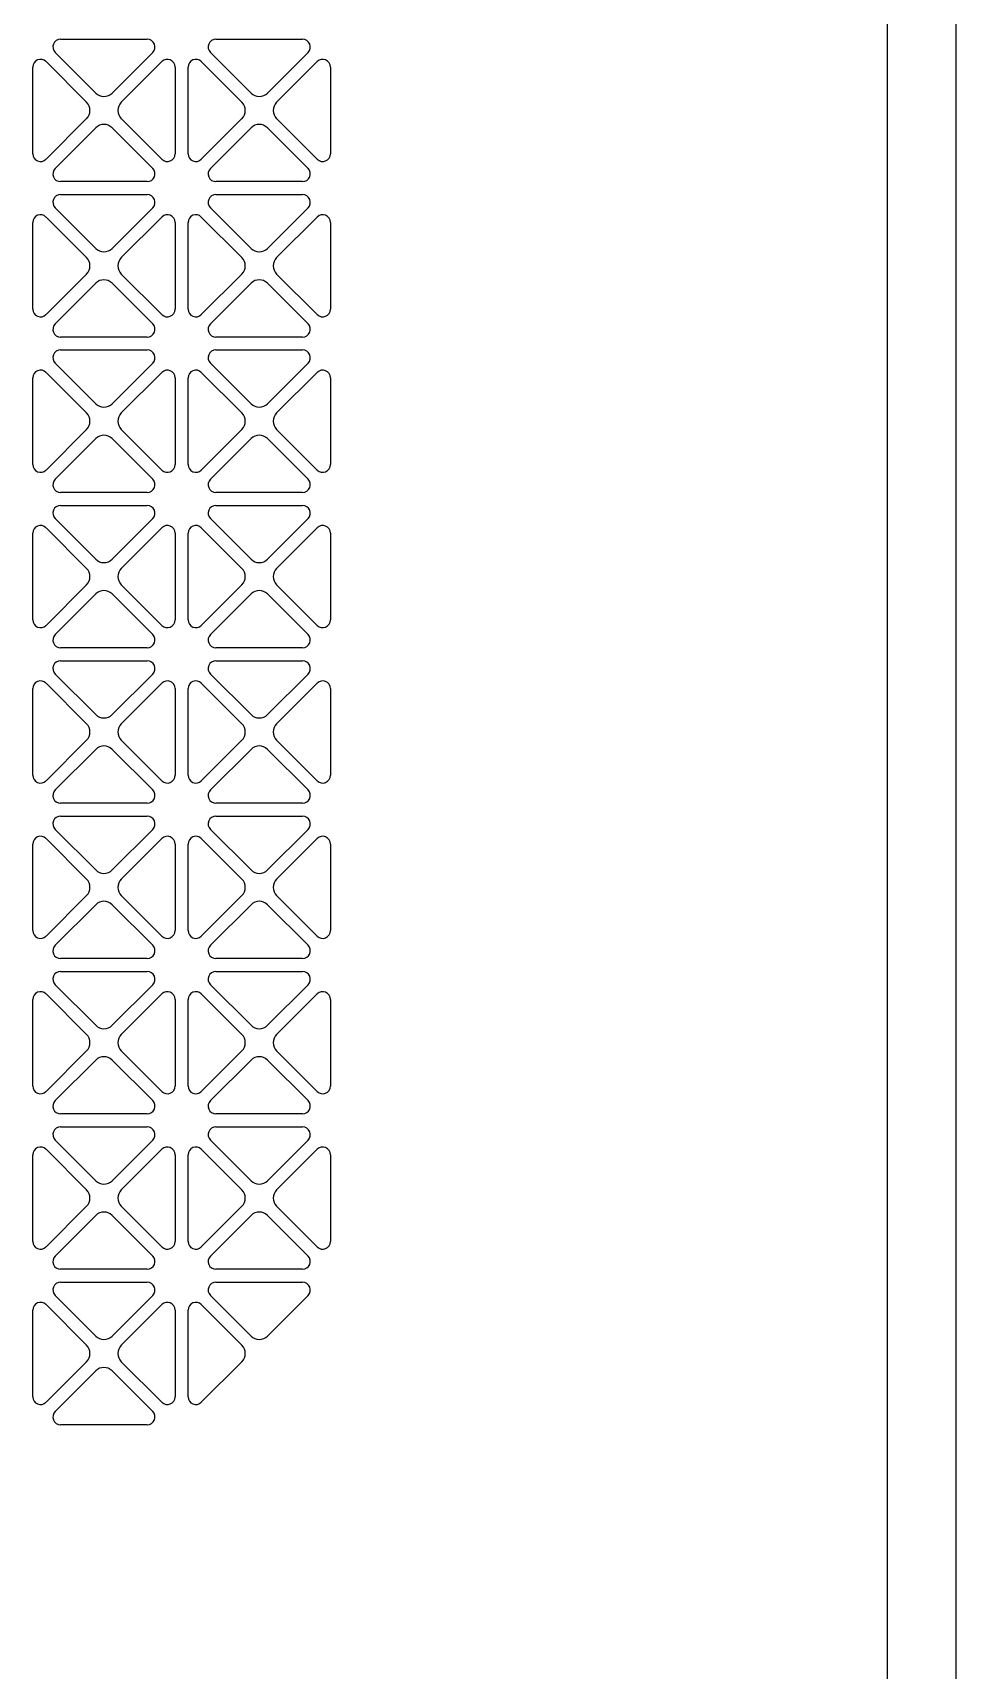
# Model space of a CAD drawing. Header units: millimetres. Extents: x 0 to 87554, y -20854 to 20404.
# Drawn here: x 49561.5 to 49704.2, y -3852.6 to -3599.7 of the extents above; entities that cross this region are included whole.
import ezdxf

# ---------------------------------------------------------------- set-up
doc = ezdxf.new("R2010")
doc.units = ezdxf.units.MM
doc.layers.get('0').update_dxf_attribs({"lineweight": 15})
for name, color, linetype in [('4215-12655_1_0', 7, 'Continuous'), ('4215-12661_1_0', 7, 'Continuous'), ('WANGKONG_0', 7, 'Continuous')]:
    doc.layers.add(name, color=color, linetype=linetype)

# ---------------------------------------------------------------- blocks, each defined once
blk = doc.blocks.new('e4tggg')
at = {"layer": '4215-12655_1_0', "color": 87, "linetype": 'Continuous'}
blk.add_line((557.01, -712.7), (557.01, 299.4), dxfattribs=at)
at = {"layer": '4215-12661_1_0', "color": 87, "linetype": 'Continuous'}
blk.add_line((546.31, 300.8), (546.31, -1712.2), dxfattribs=at)
at = {"layer": 'WANGKONG_0', "color": 87, "linetype": 'Continuous'}
for p, q in [((418.62, 44.8), (432, 44.8)), ((442.62, 44.8), (456, 44.8)), ((414.31, 27.11), (414.31, 40.49)), ((416.36, 41.34), (422.62, 35.07)), ((424.04, 36.49), (417.77, 42.75)), ((432.85, 42.75), (426.58, 36.49)), ((428, 35.07), (434.26, 41.34)), ((436.31, 40.49), (436.31, 27.11)), ((438.31, 27.11), (438.31, 40.49)), ((440.36, 41.34), (446.62, 35.07)), ((448.04, 36.49), (441.77, 42.75)), ((456.85, 42.75), (450.58, 36.49)), ((452, 35.07), (458.26, 41.34)), ((460.31, 40.49), (460.31, 27.11)), ((422.62, 32.53), (416.36, 26.26)), ((417.77, 24.85), (424.04, 31.11)), ((426.58, 31.11), (432.85, 24.85)), ((434.26, 26.26), (428, 32.53)), ((446.62, 32.53), (440.36, 26.26)), ((441.77, 24.85), (448.04, 31.11)), ((450.58, 31.11), (456.85, 24.85)), ((458.26, 26.26), (452, 32.53)), ((432, 22.8), (418.62, 22.8)), ((456, 22.8), (442.62, 22.8)), ((418.62, 20.8), (432, 20.8)), ((442.62, 20.8), (456, 20.8)), ((424.04, 12.49), (417.77, 18.75)), ((432.85, 18.75), (426.58, 12.49)), ((448.04, 12.49), (441.77, 18.75)), ((456.85, 18.75), (450.58, 12.49)), ((414.31, 3.11), (414.31, 16.49)), ((416.36, 17.34), (422.62, 11.07)), ((428, 11.07), (434.26, 17.34)), ((436.31, 16.49), (436.31, 3.11)), ((438.31, 3.11), (438.31, 16.49)), ((440.36, 17.34), (446.62, 11.07)), ((452, 11.07), (458.26, 17.34)), ((460.31, 16.49), (460.31, 3.11)), ((422.62, 8.53), (416.36, 2.26)), ((434.26, 2.26), (428, 8.53)), ((446.62, 8.53), (440.36, 2.26)), ((458.26, 2.26), (452, 8.53)), ((417.77, 0.85), (424.04, 7.11)), ((426.58, 7.11), (432.85, 0.85)), ((441.77, 0.85), (448.04, 7.11)), ((450.58, 7.11), (456.85, 0.85)), ((432, -1.2), (418.62, -1.2)), ((456, -1.2), (442.62, -1.2)), ((418.62, -3.2), (432, -3.2)), ((442.62, -3.2), (456, -3.2)), ((414.31, -20.89), (414.31, -7.51)), ((416.36, -6.66), (422.62, -12.93)), ((424.04, -11.51), (417.77, -5.25)), ((432.85, -5.25), (426.58, -11.51)), ((428, -12.93), (434.26, -6.66)), ((436.31, -7.51), (436.31, -20.89)), ((438.31, -20.89), (438.31, -7.51)), ((440.36, -6.66), (446.62, -12.93)), ((448.04, -11.51), (441.77, -5.25)), ((456.85, -5.25), (450.58, -11.51)), ((452, -12.93), (458.26, -6.66)), ((460.31, -7.51), (460.31, -20.89)), ((422.62, -15.47), (416.36, -21.74)), ((417.77, -23.15), (424.04, -16.89)), ((426.58, -16.89), (432.85, -23.15)), ((434.26, -21.74), (428, -15.47)), ((446.62, -15.47), (440.36, -21.74)), ((441.77, -23.15), (448.04, -16.89)), ((450.58, -16.89), (456.85, -23.15)), ((458.26, -21.74), (452, -15.47)), ((432, -25.2), (418.62, -25.2)), ((456, -25.2), (442.62, -25.2)), ((418.62, -27.2), (432, -27.2)), ((442.62, -27.2), (456, -27.2)), ((424.04, -35.51), (417.77, -29.25)), ((432.85, -29.25), (426.58, -35.51)), ((448.04, -35.51), (441.77, -29.25)), ((456.85, -29.25), (450.58, -35.51)), ((414.31, -44.89), (414.31, -31.51)), ((416.36, -30.66), (422.62, -36.93)), ((428, -36.93), (434.26, -30.66)), ((436.31, -31.51), (436.31, -44.89)), ((438.31, -44.89), (438.31, -31.51)), ((440.36, -30.66), (446.62, -36.93)), ((452, -36.93), (458.26, -30.66)), ((460.31, -31.51), (460.31, -44.89)), ((422.62, -39.47), (416.36, -45.74)), ((434.26, -45.74), (428, -39.47)), ((446.62, -39.47), (440.36, -45.74)), ((458.26, -45.74), (452, -39.47)), ((417.77, -47.15), (424.04, -40.89)), ((426.58, -40.89), (432.85, -47.15)), ((441.77, -47.15), (448.04, -40.89)), ((450.58, -40.89), (456.85, -47.15)), ((432, -49.2), (418.62, -49.2)), ((456, -49.2), (442.62, -49.2)), ((418.62, -51.2), (432, -51.2)), ((442.62, -51.2), (456, -51.2)), ((414.31, -68.89), (414.31, -55.51)), ((416.36, -54.66), (422.62, -60.93)), ((424.04, -59.51), (417.77, -53.25)), ((432.85, -53.25), (426.58, -59.51)), ((428, -60.93), (434.26, -54.66)), ((436.31, -55.51), (436.31, -68.89)), ((438.31, -68.89), (438.31, -55.51)), ((440.36, -54.66), (446.62, -60.93)), ((448.04, -59.51), (441.77, -53.25)), ((456.85, -53.25), (450.58, -59.51)), ((452, -60.93), (458.26, -54.66)), ((460.31, -55.51), (460.31, -68.89)), ((422.62, -63.47), (416.36, -69.74)), ((417.77, -71.15), (424.04, -64.89)), ((426.58, -64.89), (432.85, -71.15)), ((434.26, -69.74), (428, -63.47)), ((446.62, -63.47), (440.36, -69.74)), ((441.77, -71.15), (448.04, -64.89)), ((450.58, -64.89), (456.85, -71.15)), ((458.26, -69.74), (452, -63.47)), ((432, -73.2), (418.62, -73.2)), ((456, -73.2), (442.62, -73.2)), ((418.62, -75.2), (432, -75.2)), ((442.62, -75.2), (456, -75.2)), ((424.04, -83.51), (417.77, -77.25)), ((432.85, -77.25), (426.58, -83.51)), ((448.04, -83.51), (441.77, -77.25)), ((456.85, -77.25), (450.58, -83.51)), ((414.31, -92.89), (414.31, -79.51)), ((416.36, -78.66), (422.62, -84.93)), ((428, -84.93), (434.26, -78.66)), ((436.31, -79.51), (436.31, -92.89)), ((438.31, -92.89), (438.31, -79.51)), ((440.36, -78.66), (446.62, -84.93)), ((452, -84.93), (458.26, -78.66)), ((460.31, -79.51), (460.31, -92.89)), ((422.62, -87.47), (416.36, -93.74)), ((434.26, -93.74), (428, -87.47)), ((446.62, -87.47), (440.36, -93.74)), ((458.26, -93.74), (452, -87.47)), ((417.77, -95.15), (424.04, -88.89)), ((426.58, -88.89), (432.85, -95.15)), ((441.77, -95.15), (448.04, -88.89)), ((450.58, -88.89), (456.85, -95.15)), ((432, -97.2), (418.62, -97.2)), ((456, -97.2), (442.62, -97.2)), ((418.62, -99.2), (432, -99.2)), ((442.62, -99.2), (456, -99.2)), ((414.31, -116.89), (414.31, -103.51)), ((416.36, -102.66), (422.62, -108.93)), ((424.04, -107.51), (417.77, -101.25)), ((432.85, -101.25), (426.58, -107.51)), ((428, -108.93), (434.26, -102.66)), ((436.31, -103.51), (436.31, -116.89)), ((438.31, -116.89), (438.31, -103.51)), ((440.36, -102.66), (446.62, -108.93)), ((448.04, -107.51), (441.77, -101.25)), ((456.85, -101.25), (450.58, -107.51)), ((452, -108.93), (458.26, -102.66)), ((460.31, -103.51), (460.31, -116.89)), ((422.62, -111.47), (416.36, -117.74)), ((417.77, -119.15), (424.04, -112.89)), ((426.58, -112.89), (432.85, -119.15)), ((434.26, -117.74), (428, -111.47)), ((446.62, -111.47), (440.36, -117.74)), ((441.77, -119.15), (448.04, -112.89)), ((450.58, -112.89), (456.85, -119.15)), ((458.26, -117.74), (452, -111.47)), ((432, -121.2), (418.62, -121.2)), ((456, -121.2), (442.62, -121.2)), ((418.62, -123.2), (432, -123.2)), ((442.62, -123.2), (456, -123.2)), ((424.04, -131.51), (417.77, -125.25)), ((432.85, -125.25), (426.58, -131.51)), ((448.04, -131.51), (441.77, -125.25)), ((456.85, -125.25), (450.58, -131.51)), ((414.31, -140.89), (414.31, -127.51)), ((416.36, -126.66), (422.62, -132.93)), ((428, -132.93), (434.26, -126.66)), ((436.31, -127.51), (436.31, -140.89)), ((438.31, -140.89), (438.31, -127.51)), ((440.36, -126.66), (446.62, -132.93)), ((452, -132.93), (458.26, -126.66)), ((460.31, -127.51), (460.31, -140.89)), ((422.62, -135.47), (416.36, -141.74)), ((434.26, -141.74), (428, -135.47)), ((446.62, -135.47), (440.36, -141.74)), ((458.26, -141.74), (452, -135.47)), ((417.77, -143.15), (424.04, -136.89)), ((426.58, -136.89), (432.85, -143.15)), ((441.77, -143.15), (448.04, -136.89)), ((450.58, -136.89), (456.85, -143.15)), ((432, -145.2), (418.62, -145.2)), ((456, -145.2), (442.62, -145.2)), ((418.62, -147.2), (432, -147.2)), ((442.62, -147.2), (456, -147.2)), ((414.31, -164.89), (414.31, -151.51)), ((416.36, -150.66), (422.62, -156.93)), ((424.04, -155.51), (417.77, -149.25)), ((432.85, -149.25), (426.58, -155.51)), ((428, -156.93), (434.26, -150.66)), ((436.31, -151.51), (436.31, -164.89)), ((438.31, -164.89), (438.31, -151.51)), ((440.36, -150.66), (446.62, -156.93)), ((448.04, -155.51), (441.77, -149.25)), ((456.85, -149.25), (450.58, -155.51)), ((422.62, -159.47), (416.36, -165.74)), ((417.77, -167.15), (424.04, -160.89)), ((426.58, -160.89), (432.85, -167.15)), ((434.26, -165.74), (428, -159.47)), ((446.62, -159.47), (440.36, -165.74)), ((432, -169.2), (418.62, -169.2))]:
    blk.add_line(p, q, dxfattribs=at)
for centre, radius, start, end in [((418.62, 43.6), 1.2, 90, 225), ((432, 43.6), 1.2, 315, 90), ((442.62, 43.6), 1.2, 90, 225), ((456, 43.6), 1.2, 315, 90), ((415.51, 40.49), 1.2, 45, 180), ((435.11, 40.49), 1.2, 0, 135), ((439.51, 40.49), 1.2, 45, 180), ((459.11, 40.49), 1.2, 0, 135), ((425.31, 37.76), 1.8, 225, 315), ((449.31, 37.76), 1.8, 225, 315), ((421.35, 33.8), 1.8, 315, 45), ((429.27, 33.8), 1.8, 135, 225), ((445.35, 33.8), 1.8, 315, 45), ((453.27, 33.8), 1.8, 135, 225), ((425.31, 29.84), 1.8, 45, 135), ((449.31, 29.84), 1.8, 45, 135), ((415.51, 27.11), 1.2, 180, 315), ((435.11, 27.11), 1.2, 225, 0), ((439.51, 27.11), 1.2, 180, 315), ((459.11, 27.11), 1.2, 225, 0), ((418.62, 24), 1.2, 135, 270), ((432, 24), 1.2, 270, 45), ((442.62, 24), 1.2, 135, 270), ((456, 24), 1.2, 270, 45), ((418.62, 19.6), 1.2, 90, 225), ((432, 19.6), 1.2, 315, 90), ((442.62, 19.6), 1.2, 90, 225), ((456, 19.6), 1.2, 315, 90), ((415.51, 16.49), 1.2, 45, 180), ((435.11, 16.49), 1.2, 0, 135), ((439.51, 16.49), 1.2, 45, 180), ((459.11, 16.49), 1.2, 0, 135), ((421.35, 9.8), 1.8, 315, 45), ((425.31, 13.76), 1.8, 225, 315), ((429.27, 9.8), 1.8, 135, 225), ((445.35, 9.8), 1.8, 315, 45), ((449.31, 13.76), 1.8, 225, 315), ((453.27, 9.8), 1.8, 135, 225), ((425.31, 5.84), 1.8, 45, 135), ((449.31, 5.84), 1.8, 45, 135), ((415.51, 3.11), 1.2, 180, 315), ((435.11, 3.11), 1.2, 225, 0), ((439.51, 3.11), 1.2, 180, 315), ((459.11, 3.11), 1.2, 225, 0), ((418.62, 0), 1.2, 135, 270), ((432, 0), 1.2, 270, 45), ((442.62, 0), 1.2, 135, 270), ((456, 0), 1.2, 270, 45), ((418.62, -4.4), 1.2, 90, 225), ((432, -4.4), 1.2, 315, 90), ((442.62, -4.4), 1.2, 90, 225), ((456, -4.4), 1.2, 315, 90), ((415.51, -7.51), 1.2, 45, 180), ((435.11, -7.51), 1.2, 0, 135), ((439.51, -7.51), 1.2, 45, 180), ((459.11, -7.51), 1.2, 0, 135), ((425.31, -10.24), 1.8, 225, 315), ((449.31, -10.24), 1.8, 225, 315), ((421.35, -14.2), 1.8, 315, 45), ((429.27, -14.2), 1.8, 135, 225), ((445.35, -14.2), 1.8, 315, 45), ((453.27, -14.2), 1.8, 135, 225), ((425.31, -18.16), 1.8, 45, 135), ((449.31, -18.16), 1.8, 45, 135), ((415.51, -20.89), 1.2, 180, 315), ((435.11, -20.89), 1.2, 225, 0), ((439.51, -20.89), 1.2, 180, 315), ((459.11, -20.89), 1.2, 225, 0), ((418.62, -24), 1.2, 135, 270), ((432, -24), 1.2, 270, 45), ((442.62, -24), 1.2, 135, 270), ((456, -24), 1.2, 270, 45), ((418.62, -28.4), 1.2, 90, 225), ((432, -28.4), 1.2, 315, 90), ((442.62, -28.4), 1.2, 90, 225), ((456, -28.4), 1.2, 315, 90), ((415.51, -31.51), 1.2, 45, 180), ((435.11, -31.51), 1.2, 0, 135), ((439.51, -31.51), 1.2, 45, 180), ((459.11, -31.51), 1.2, 0, 135), ((421.35, -38.2), 1.8, 315, 45), ((425.31, -34.24), 1.8, 225, 315), ((429.27, -38.2), 1.8, 135, 225), ((445.35, -38.2), 1.8, 315, 45), ((449.31, -34.24), 1.8, 225, 315), ((453.27, -38.2), 1.8, 135, 225), ((425.31, -42.16), 1.8, 45, 135), ((449.31, -42.16), 1.8, 45, 135), ((415.51, -44.89), 1.2, 180, 315), ((435.11, -44.89), 1.2, 225, 0), ((439.51, -44.89), 1.2, 180, 315), ((459.11, -44.89), 1.2, 225, 0), ((418.62, -48), 1.2, 135, 270), ((432, -48), 1.2, 270, 45), ((442.62, -48), 1.2, 135, 270), ((456, -48), 1.2, 270, 45), ((418.62, -52.4), 1.2, 90, 225), ((432, -52.4), 1.2, 315, 90), ((442.62, -52.4), 1.2, 90, 225), ((456, -52.4), 1.2, 315, 90), ((415.51, -55.51), 1.2, 45, 180), ((435.11, -55.51), 1.2, 0, 135), ((439.51, -55.51), 1.2, 45, 180), ((459.11, -55.51), 1.2, 0, 135), ((425.31, -58.24), 1.8, 225, 315), ((449.31, -58.24), 1.8, 225, 315), ((421.35, -62.2), 1.8, 315, 45), ((429.27, -62.2), 1.8, 135, 225), ((445.35, -62.2), 1.8, 315, 45), ((453.27, -62.2), 1.8, 135, 225), ((425.31, -66.16), 1.8, 45, 135), ((449.31, -66.16), 1.8, 45, 135), ((415.51, -68.89), 1.2, 180, 315), ((435.11, -68.89), 1.2, 225, 0), ((439.51, -68.89), 1.2, 180, 315), ((459.11, -68.89), 1.2, 225, 0), ((418.62, -72), 1.2, 135, 270), ((432, -72), 1.2, 270, 45), ((442.62, -72), 1.2, 135, 270), ((456, -72), 1.2, 270, 45), ((418.62, -76.4), 1.2, 90, 225), ((432, -76.4), 1.2, 315, 90), ((442.62, -76.4), 1.2, 90, 225), ((456, -76.4), 1.2, 315, 90), ((415.51, -79.51), 1.2, 45, 180), ((435.11, -79.51), 1.2, 0, 135), ((439.51, -79.51), 1.2, 45, 180), ((459.11, -79.51), 1.2, 0, 135), ((421.35, -86.2), 1.8, 315, 45), ((425.31, -82.24), 1.8, 225, 315), ((429.27, -86.2), 1.8, 135, 225), ((445.35, -86.2), 1.8, 315, 45), ((449.31, -82.24), 1.8, 225, 315), ((453.27, -86.2), 1.8, 135, 225), ((425.31, -90.16), 1.8, 45, 135), ((449.31, -90.16), 1.8, 45, 135), ((415.51, -92.89), 1.2, 180, 315), ((435.11, -92.89), 1.2, 225, 0), ((439.51, -92.89), 1.2, 180, 315), ((459.11, -92.89), 1.2, 225, 0), ((418.62, -96), 1.2, 135, 270), ((432, -96), 1.2, 270, 45), ((442.62, -96), 1.2, 135, 270), ((456, -96), 1.2, 270, 45), ((418.62, -100.4), 1.2, 90, 225), ((432, -100.4), 1.2, 315, 90), ((442.62, -100.4), 1.2, 90, 225), ((456, -100.4), 1.2, 315, 90), ((415.51, -103.51), 1.2, 45, 180), ((435.11, -103.51), 1.2, 0, 135), ((439.51, -103.51), 1.2, 45, 180), ((459.11, -103.51), 1.2, 0, 135), ((425.31, -106.24), 1.8, 225, 315), ((449.31, -106.24), 1.8, 225, 315), ((421.35, -110.2), 1.8, 315, 45), ((429.27, -110.2), 1.8, 135, 225), ((445.35, -110.2), 1.8, 315, 45), ((453.27, -110.2), 1.8, 135, 225), ((425.31, -114.16), 1.8, 45, 135), ((449.31, -114.16), 1.8, 45, 135), ((415.51, -116.89), 1.2, 180, 315), ((435.11, -116.89), 1.2, 225, 0), ((439.51, -116.89), 1.2, 180, 315), ((459.11, -116.89), 1.2, 225, 0), ((418.62, -120), 1.2, 135, 270), ((432, -120), 1.2, 270, 45), ((442.62, -120), 1.2, 135, 270), ((456, -120), 1.2, 270, 45), ((418.62, -124.4), 1.2, 90, 225), ((432, -124.4), 1.2, 315, 90), ((442.62, -124.4), 1.2, 90, 225), ((456, -124.4), 1.2, 315, 90), ((415.51, -127.51), 1.2, 45, 180), ((435.11, -127.51), 1.2, 0, 135), ((439.51, -127.51), 1.2, 45, 180), ((459.11, -127.51), 1.2, 0, 135), ((425.31, -130.24), 1.8, 225, 315), ((449.31, -130.24), 1.8, 225, 315), ((421.35, -134.2), 1.8, 315, 45), ((429.27, -134.2), 1.8, 135, 225), ((445.35, -134.2), 1.8, 315, 45), ((453.27, -134.2), 1.8, 135, 225), ((425.31, -138.16), 1.8, 45, 135), ((449.31, -138.16), 1.8, 45, 135), ((415.51, -140.89), 1.2, 180, 315), ((435.11, -140.89), 1.2, 225, 0), ((439.51, -140.89), 1.2, 180, 315), ((459.11, -140.89), 1.2, 225, 0), ((418.62, -144), 1.2, 135, 270), ((432, -144), 1.2, 270, 45), ((442.62, -144), 1.2, 135, 270), ((456, -144), 1.2, 270, 45), ((418.62, -148.4), 1.2, 90, 225), ((432, -148.4), 1.2, 315, 90), ((442.62, -148.4), 1.2, 90, 225), ((456, -148.4), 1.2, 315, 90), ((415.51, -151.51), 1.2, 45, 180), ((435.11, -151.51), 1.2, 0, 135), ((439.51, -151.51), 1.2, 45, 180), ((425.31, -154.24), 1.8, 225, 315), ((449.31, -154.24), 1.8, 225, 315), ((421.35, -158.2), 1.8, 315, 45), ((429.27, -158.2), 1.8, 135, 225), ((445.35, -158.2), 1.8, 315, 45), ((425.31, -162.16), 1.8, 45, 135), ((415.51, -164.89), 1.2, 180, 315), ((435.11, -164.89), 1.2, 225, 0), ((439.51, -164.89), 1.2, 180, 315), ((418.62, -168), 1.2, 135, 270), ((432, -168), 1.2, 270, 45)]:
    blk.add_arc(centre, radius, start, end, dxfattribs=at)

msp = doc.modelspace()

# ---------------------------------------------------------------- block references
at = {"lineweight": -3}
msp.add_blockref('e4tggg', (49147.147, -3645.479, 19235.731), dxfattribs=at)

doc.saveas('drawing.dxf')
